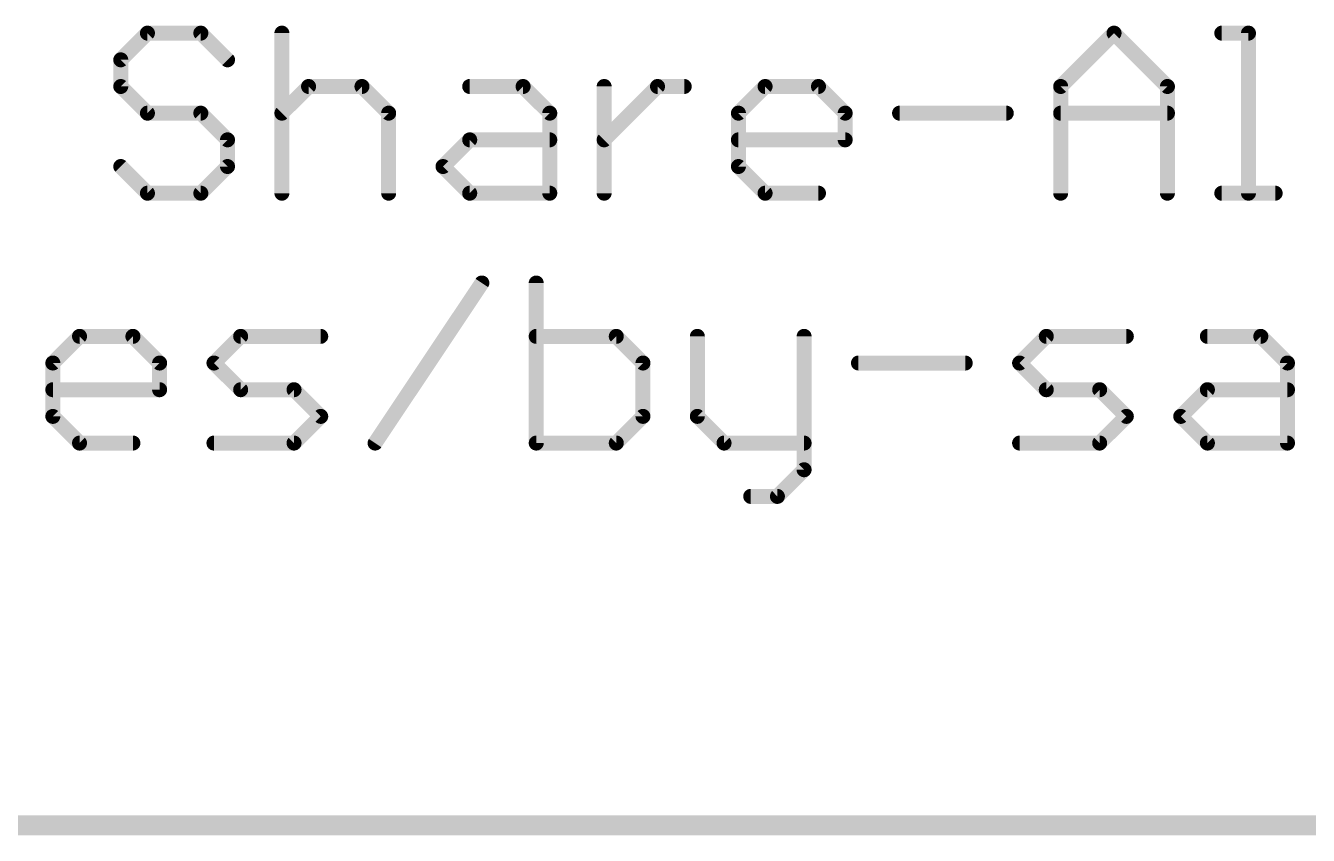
# Model space of a CAD drawing. Extents: x -32 to 75, y -66 to 21.
# Drawn here: x 40.21 to 53.25, y -15.34 to -7.11 of the extents above; entities that cross this region are included whole.
import ezdxf

# ---------------------------------------------------------------- set-up
doc = ezdxf.new("R2010")
doc.units = 0
doc.layers.add('51', color=53, linetype='CONTINUOUS')

msp = doc.modelspace()

# ---------------------------------------------------------------- linework, layer by layer
at = {"layer": '51'}
for points, const_width in [([(41.4508, -7.1868), (41.1797, -7.458)], 0.1524), ([(41.9931, -7.1868), (41.4508, -7.1868)], 0.1524), ([(42.2643, -7.458), (41.9931, -7.1868)], 0.1524), ([(42.8168, -7.1868), (42.8168, -8.8138)], 0.1524), ([(50.7297, -7.7291), (51.2721, -7.1868)], 0.1524), ([(51.2721, -7.1868), (51.8144, -7.7291)], 0.1524), ([(52.3669, -7.1868), (52.638, -7.1868)], 0.1524), ([(52.638, -7.1868), (52.638, -8.8138)], 0.1524), ([(41.1797, -7.458), (41.1797, -7.7291)], 0.1524), ([(41.1797, -7.7291), (41.4508, -8.0003)], 0.1524), ([(42.8168, -8.0003), (43.088, -7.7291)], 0.1524), ([(43.088, -7.7291), (43.6303, -7.7291)], 0.1524), ([(43.6303, -7.7291), (43.9015, -8.0003)], 0.1524), ([(44.7251, -7.7291), (45.2675, -7.7291)], 0.1524), ([(45.2675, -7.7291), (45.5386, -8.0003)], 0.1524), ([(46.0911, -8.8138), (46.0911, -7.7291)], 0.1524), ([(46.0911, -8.2715), (46.6335, -7.7291)], 0.1524), ([(46.6335, -7.7291), (46.9046, -7.7291)], 0.1524), ([(47.4554, -8.0003), (47.7266, -7.7291)], 0.1524), ([(47.7266, -7.7291), (48.2689, -7.7291)], 0.1524), ([(48.2689, -7.7291), (48.5401, -8.0003)], 0.1524), ([(50.7297, -8.8138), (50.7297, -7.7291)], 0.1524), ([(51.8144, -7.7291), (51.8144, -8.8138)], 0.1524), ([(41.4508, -8.0003), (41.9931, -8.0003)], 0.1524), ([(41.9931, -8.0003), (42.2643, -8.2715)], 0.1524), ([(43.9015, -8.0003), (43.9015, -8.8138)], 0.1524), ([(45.5386, -8.0003), (45.5386, -8.8138)], 0.1524), ([(47.4554, -8.5426), (47.4554, -8.0003)], 0.1524), ([(48.5401, -8.0003), (48.5401, -8.2715)], 0.1524), ([(49.0926, -8.0003), (50.1772, -8.0003)], 0.1524), ([(50.7297, -8.0003), (51.8144, -8.0003)], 0.1524), ([(42.2643, -8.2715), (42.2643, -8.5426)], 0.1524), ([(44.454, -8.5426), (44.7251, -8.2715)], 0.1524), ([(44.7251, -8.2715), (45.5386, -8.2715)], 0.1524), ([(48.5401, -8.2715), (47.4554, -8.2715)], 0.1524), ([(41.4508, -8.8138), (41.1797, -8.5426)], 0.1524), ([(42.2643, -8.5426), (41.9931, -8.8138)], 0.1524), ([(44.7251, -8.8138), (44.454, -8.5426)], 0.1524), ([(47.7266, -8.8138), (47.4554, -8.5426)], 0.1524), ([(41.9931, -8.8138), (41.4508, -8.8138)], 0.1524), ([(45.5386, -8.8138), (44.7251, -8.8138)], 0.1524), ([(48.2689, -8.8138), (47.7266, -8.8138)], 0.1524), ([(52.3669, -8.8138), (52.9092, -8.8138)], 0.1524), ([(43.7638, -11.3538), (44.8485, -9.7268)], 0.1524), ([(45.401, -9.7268), (45.401, -11.3538)], 0.1524), ([(40.4895, -10.5403), (40.7606, -10.2691)], 0.1524), ([(40.7606, -10.2691), (41.303, -10.2691)], 0.1524), ([(41.303, -10.2691), (41.5741, -10.5403)], 0.1524), ([(42.1266, -10.5403), (42.3978, -10.2691)], 0.1524), ([(42.3978, -10.2691), (43.2113, -10.2691)], 0.1524), ([(46.2144, -10.2691), (45.401, -10.2691)], 0.1524), ([(46.4856, -10.5403), (46.2144, -10.2691)], 0.1524), ([(47.0381, -10.2691), (47.0381, -11.0826)], 0.1524), ([(48.1228, -10.2691), (48.1228, -11.625)], 0.1524), ([(50.3124, -10.5403), (50.5836, -10.2691)], 0.1524), ([(50.5836, -10.2691), (51.3971, -10.2691)], 0.1524), ([(52.2207, -10.2691), (52.7631, -10.2691)], 0.1524), ([(52.7631, -10.2691), (53.0342, -10.5403)], 0.1524), ([(40.4895, -11.0826), (40.4895, -10.5403)], 0.1524), ([(41.5741, -10.5403), (41.5741, -10.8115)], 0.1524), ([(42.3978, -10.8115), (42.1266, -10.5403)], 0.1524), ([(46.4856, -11.0826), (46.4856, -10.5403)], 0.1524), ([(48.6753, -10.5403), (49.7599, -10.5403)], 0.1524), ([(50.5836, -10.8115), (50.3124, -10.5403)], 0.1524), ([(53.0342, -10.5403), (53.0342, -11.3538)], 0.1524), ([(41.5741, -10.8115), (40.4895, -10.8115)], 0.1524), ([(42.9401, -10.8115), (42.3978, -10.8115)], 0.1524), ([(43.2113, -11.0826), (42.9401, -10.8115)], 0.1524), ([(51.1259, -10.8115), (50.5836, -10.8115)], 0.1524), ([(51.3971, -11.0826), (51.1259, -10.8115)], 0.1524), ([(51.9496, -11.0826), (52.2207, -10.8115)], 0.1524), ([(52.2207, -10.8115), (53.0342, -10.8115)], 0.1524), ([(40.7606, -11.3538), (40.4895, -11.0826)], 0.1524), ([(42.9401, -11.3538), (43.2113, -11.0826)], 0.1524), ([(46.2144, -11.3538), (46.4856, -11.0826)], 0.1524), ([(47.0381, -11.0826), (47.3093, -11.3538)], 0.1524), ([(51.1259, -11.3538), (51.3971, -11.0826)], 0.1524), ([(52.2207, -11.3538), (51.9496, -11.0826)], 0.1524), ([(41.303, -11.3538), (40.7606, -11.3538)], 0.1524), ([(42.1266, -11.3538), (42.9401, -11.3538)], 0.1524), ([(45.401, -11.3538), (46.2144, -11.3538)], 0.1524), ([(47.3093, -11.3538), (48.1228, -11.3538)], 0.1524), ([(50.3124, -11.3538), (51.1259, -11.3538)], 0.1524), ([(53.0342, -11.3538), (52.2207, -11.3538)], 0.1524), ([(48.1228, -11.625), (47.8516, -11.8961)], 0.1524), ([(47.8516, -11.8961), (47.5804, -11.8961)], 0.1524), ([(-31.75, -15.24), (69.85, -15.24)], 0.2032)]:
    msp.add_lwpolyline(points, dxfattribs=dict(at, const_width=const_width))
at = {"layer": '51', "const_width": 0.0762}
for points in [[(41.4508, -7.1487, 1), (41.4508, -7.2249)], [(41.4778, -7.2138, 1), (41.4239, -7.1599)], [(42.0201, -7.1599, 1), (41.9662, -7.2138)], [(41.9931, -7.2249, 1), (41.9931, -7.1487)], [(42.8549, -7.1868, 1), (42.7787, -7.1868)], [(51.299, -7.1599, 1), (51.2451, -7.2138)], [(51.299, -7.2138, 1), (51.2451, -7.1599)], [(52.3669, -7.1487, 1), (52.3669, -7.2249)], [(52.6761, -7.1868, 1), (52.5999, -7.1868)], [(52.638, -7.2249, 1), (52.638, -7.1487)], [(41.1527, -7.431, 1), (41.2066, -7.4849)], [(41.2178, -7.458, 1), (41.1416, -7.458)], [(42.2374, -7.4849, 1), (42.2913, -7.431)], [(41.2066, -7.7022, 1), (41.1527, -7.7561)], [(43.088, -7.691, 1), (43.088, -7.7672)], [(43.1149, -7.7561, 1), (43.061, -7.7022)], [(43.6572, -7.7022, 1), (43.6034, -7.7561)], [(43.6303, -7.7672, 1), (43.6303, -7.691)], [(44.7251, -7.691, 1), (44.7251, -7.7672)], [(45.2944, -7.7022, 1), (45.2405, -7.7561)], [(45.2675, -7.7672, 1), (45.2675, -7.691)], [(46.1292, -7.7291, 1), (46.053, -7.7291)], [(46.6335, -7.691, 1), (46.6335, -7.7672)], [(46.6604, -7.7561, 1), (46.6065, -7.7022)], [(46.9046, -7.7672, 1), (46.9046, -7.691)], [(47.7266, -7.691, 1), (47.7266, -7.7672)], [(47.7535, -7.7561, 1), (47.6996, -7.7022)], [(48.2959, -7.7022, 1), (48.242, -7.7561)], [(48.2689, -7.7672, 1), (48.2689, -7.691)], [(50.7678, -7.7291, 1), (50.6916, -7.7291)], [(50.7028, -7.7022, 1), (50.7567, -7.7561)], [(51.8525, -7.7291, 1), (51.7763, -7.7291)], [(51.7874, -7.7561, 1), (51.8413, -7.7022)], [(41.1416, -7.7291, 1), (41.2178, -7.7291)], [(41.4508, -7.9622, 1), (41.4508, -8.0384)], [(41.4239, -8.0272, 1), (41.4778, -7.9734)], [(42.0201, -7.9734, 1), (41.9662, -8.0272)], [(41.9931, -8.0384, 1), (41.9931, -7.9622)], [(42.7899, -7.9734, 1), (42.8438, -8.0272)], [(43.9396, -8.0003, 1), (43.8634, -8.0003)], [(43.8745, -8.0272, 1), (43.9284, -7.9734)], [(45.5767, -8.0003, 1), (45.5005, -8.0003)], [(45.5117, -8.0272, 1), (45.5656, -7.9734)], [(47.4935, -8.0003, 1), (47.4173, -8.0003)], [(47.4285, -7.9734, 1), (47.4824, -8.0272)], [(48.5782, -8.0003, 1), (48.502, -8.0003)], [(48.5131, -8.0272, 1), (48.567, -7.9734)], [(49.0926, -7.9622, 1), (49.0926, -8.0384)], [(50.1772, -8.0384, 1), (50.1772, -7.9622)], [(50.7297, -7.9622, 1), (50.7297, -8.0384)], [(51.8144, -8.0384, 1), (51.8144, -7.9622)], [(42.3024, -8.2715, 1), (42.2262, -8.2715)], [(42.2374, -8.2984, 1), (42.2913, -8.2445)], [(44.7251, -8.2334, 1), (44.7251, -8.3096)], [(44.7521, -8.2984, 1), (44.6982, -8.2445)], [(45.5386, -8.3096, 1), (45.5386, -8.2334)], [(46.0642, -8.2445, 1), (46.1181, -8.2984)], [(47.4554, -8.2334, 1), (47.4554, -8.3096)], [(48.5401, -8.3096, 1), (48.5401, -8.2334)], [(48.502, -8.2715, 1), (48.5782, -8.2715)], [(41.2066, -8.5157, 1), (41.1527, -8.5696)], [(42.2913, -8.5696, 1), (42.2374, -8.5157)], [(44.4809, -8.5157, 1), (44.427, -8.5696)], [(47.4824, -8.5157, 1), (47.4285, -8.5696)], [(42.2262, -8.5426, 1), (42.3024, -8.5426)], [(44.427, -8.5157, 1), (44.4809, -8.5696)], [(47.4173, -8.5426, 1), (47.4935, -8.5426)], [(41.4508, -8.7757, 1), (41.4508, -8.8519)], [(41.4239, -8.8407, 1), (41.4778, -8.7869)], [(41.9662, -8.7869, 1), (42.0201, -8.8407)], [(41.9931, -8.8519, 1), (41.9931, -8.7757)], [(42.7787, -8.8138, 1), (42.8549, -8.8138)], [(43.8634, -8.8138, 1), (43.9396, -8.8138)], [(44.7251, -8.7757, 1), (44.7251, -8.8519)], [(44.6982, -8.8407, 1), (44.7521, -8.7869)], [(45.5005, -8.8138, 1), (45.5767, -8.8138)], [(45.5386, -8.8519, 1), (45.5386, -8.7757)], [(46.053, -8.8138, 1), (46.1292, -8.8138)], [(47.7266, -8.7757, 1), (47.7266, -8.8519)], [(47.6996, -8.8407, 1), (47.7535, -8.7869)], [(48.2689, -8.8519, 1), (48.2689, -8.7757)], [(50.6916, -8.8138, 1), (50.7678, -8.8138)], [(51.7763, -8.8138, 1), (51.8525, -8.8138)], [(52.3669, -8.7757, 1), (52.3669, -8.8519)], [(52.5999, -8.8138, 1), (52.6761, -8.8138)], [(52.9092, -8.8519, 1), (52.9092, -8.7757)], [(44.8802, -9.7479, 1), (44.8168, -9.7057)], [(45.4391, -9.7268, 1), (45.3629, -9.7268)], [(40.7606, -10.231, 1), (40.7606, -10.3072)], [(40.7876, -10.2961, 1), (40.7337, -10.2422)], [(41.3299, -10.2422, 1), (41.276, -10.2961)], [(41.303, -10.3072, 1), (41.303, -10.231)], [(42.3978, -10.231, 1), (42.3978, -10.3072)], [(42.4247, -10.2961, 1), (42.3709, -10.2422)], [(43.2113, -10.3072, 1), (43.2113, -10.231)], [(45.401, -10.231, 1), (45.401, -10.3072)], [(46.2414, -10.2422, 1), (46.1875, -10.2961)], [(46.2144, -10.3072, 1), (46.2144, -10.231)], [(47.0762, -10.2691, 1), (47, -10.2691)], [(48.1609, -10.2691, 1), (48.0847, -10.2691)], [(50.5836, -10.231, 1), (50.5836, -10.3072)], [(50.6105, -10.2961, 1), (50.5566, -10.2422)], [(51.3971, -10.3072, 1), (51.3971, -10.231)], [(52.2207, -10.231, 1), (52.2207, -10.3072)], [(52.79, -10.2422, 1), (52.7361, -10.2961)], [(52.7631, -10.3072, 1), (52.7631, -10.231)], [(40.5276, -10.5403, 1), (40.4514, -10.5403)], [(40.4625, -10.5134, 1), (40.5164, -10.5672)], [(41.6122, -10.5403, 1), (41.536, -10.5403)], [(41.5472, -10.5672, 1), (41.6011, -10.5134)], [(42.1536, -10.5134, 1), (42.0997, -10.5672)], [(42.0997, -10.5134, 1), (42.1536, -10.5672)], [(46.5237, -10.5403, 1), (46.4475, -10.5403)], [(46.4587, -10.5672, 1), (46.5126, -10.5134)], [(48.6753, -10.5022, 1), (48.6753, -10.5784)], [(49.7599, -10.5784, 1), (49.7599, -10.5022)], [(50.3394, -10.5134, 1), (50.2855, -10.5672)], [(50.2855, -10.5134, 1), (50.3394, -10.5672)], [(53.0723, -10.5403, 1), (52.9961, -10.5403)], [(53.0073, -10.5672, 1), (53.0612, -10.5134)], [(40.4895, -10.7734, 1), (40.4895, -10.8496)], [(41.536, -10.8115, 1), (41.6122, -10.8115)], [(41.5741, -10.8496, 1), (41.5741, -10.7734)], [(42.3978, -10.7734, 1), (42.3978, -10.8496)], [(42.3709, -10.8384, 1), (42.4247, -10.7845)], [(42.9671, -10.7845, 1), (42.9132, -10.8384)], [(42.9401, -10.8496, 1), (42.9401, -10.7734)], [(50.5836, -10.7734, 1), (50.5836, -10.8496)], [(50.5566, -10.8384, 1), (50.6105, -10.7845)], [(51.1529, -10.7845, 1), (51.099, -10.8384)], [(51.1259, -10.8496, 1), (51.1259, -10.7734)], [(52.2207, -10.7734, 1), (52.2207, -10.8496)], [(52.2477, -10.8384, 1), (52.1938, -10.7845)], [(53.0342, -10.8496, 1), (53.0342, -10.7734)], [(40.5164, -11.0557, 1), (40.4625, -11.1096)], [(40.4514, -11.0826, 1), (40.5276, -11.0826)], [(43.2382, -11.1096, 1), (43.1844, -11.0557)], [(43.1844, -11.1096, 1), (43.2382, -11.0557)], [(46.4475, -11.0826, 1), (46.5237, -11.0826)], [(46.5125, -11.1096, 1), (46.4587, -11.0557)], [(47.065, -11.0557, 1), (47.0112, -11.1096)], [(47, -11.0826, 1), (47.0762, -11.0826)], [(51.424, -11.1096, 1), (51.3701, -11.0557)], [(51.3701, -11.1096, 1), (51.424, -11.0557)], [(51.9765, -11.0557, 1), (51.9226, -11.1096)], [(51.9226, -11.0557, 1), (51.9765, -11.1096)], [(40.7606, -11.3157, 1), (40.7606, -11.3919)], [(40.7337, -11.3807, 1), (40.7876, -11.3269)], [(41.303, -11.3919, 1), (41.303, -11.3157)], [(42.1266, -11.3157, 1), (42.1266, -11.3919)], [(42.9132, -11.3269, 1), (42.9671, -11.3807)], [(42.9401, -11.3919, 1), (42.9401, -11.3157)], [(43.7321, -11.3327, 1), (43.7955, -11.3749)], [(45.401, -11.3157, 1), (45.401, -11.3919)], [(45.3629, -11.3538, 1), (45.4391, -11.3538)], [(46.1875, -11.3269, 1), (46.2414, -11.3807)], [(46.2144, -11.3919, 1), (46.2144, -11.3157)], [(47.3093, -11.3157, 1), (47.3093, -11.3919)], [(47.2823, -11.3807, 1), (47.3362, -11.3269)], [(48.1228, -11.3919, 1), (48.1228, -11.3157)], [(50.3124, -11.3157, 1), (50.3124, -11.3919)], [(51.099, -11.3269, 1), (51.1529, -11.3807)], [(51.1259, -11.3919, 1), (51.1259, -11.3157)], [(52.2207, -11.3157, 1), (52.2207, -11.3919)], [(52.1938, -11.3807, 1), (52.2477, -11.3269)], [(52.9961, -11.3538, 1), (53.0723, -11.3538)], [(53.0342, -11.3919, 1), (53.0342, -11.3157)], [(48.0847, -11.625, 1), (48.1609, -11.625)], [(48.1497, -11.6519, 1), (48.0958, -11.598)], [(47.5804, -11.858, 1), (47.5804, -11.9342)], [(47.8247, -11.8692, 1), (47.8785, -11.9231)], [(47.8516, -11.9342, 1), (47.8516, -11.858)]]:
    msp.add_lwpolyline(points, format="xyb", dxfattribs=at)

doc.saveas('drawing.dxf')
